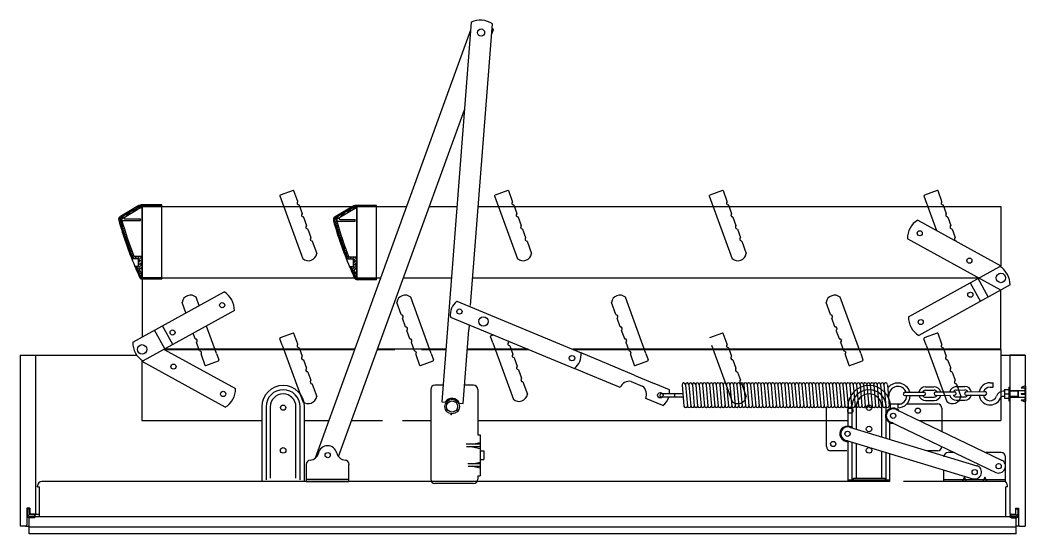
# Model space of a CAD drawing. Extents: x 267 to 3340, y 175 to 3589.
# Drawn here: x 2164 to 3340, y 2988 to 3589 of the extents above; entities that cross this region are included whole.
import ezdxf

# ---------------------------------------------------------------- set-up
doc = ezdxf.new("R2010")
doc.units = 0
doc.header["$LTSCALE"] = 20
doc.header["$MEASUREMENT"] = 0
doc.layers.get('0').update_dxf_attribs({"linetype": 'CONTINUOUS'})

msp = doc.modelspace()

# ---------------------------------------------------------------- linework, layer by layer
at = {"color": 7, "linetype": 'CONTINUOUS'}
for p, q in [((2691, 3586.5), (2656.6, 3142.2)), ((2690.3, 3577.1), (2508.7, 3076.4)), ((2690.4, 3255.1), (2715.9, 3584.6)), ((2714.9, 3571.8), (2717.1, 3577.8)), ((2536, 3078.2), (2683.1, 3483.8)), ((2482.9, 3389.6), (2467.9, 3384.2)), ((2488.4, 3376.8), (2483.9, 3389.2)), ((2733.9, 3389.6), (2718.9, 3384.2)), ((2739.4, 3376.8), (2734.9, 3389.2)), ((2984.9, 3389.6), (2969.9, 3384.2)), ((2990.4, 3376.8), (2985.9, 3389.2)), ((3235.9, 3389.6), (3220.9, 3384.2)), ((3241.4, 3376.8), (3236.9, 3389.2)), ((2467.4, 3383.2), (2494.1, 3309.8)), ((2718.4, 3383.2), (2745.1, 3309.8)), ((2969.4, 3383.2), (2996.1, 3309.8)), ((3220.4, 3383.2), (3235.1, 3342.9)), ((2279.2, 3354.1), (2289, 3364)), ((2302.7, 3372), (2280.9, 3359.2)), ((2304.3, 3371.2), (2281.6, 3357.9)), ((2304.6, 3369.1), (2282.6, 3356.2)), ((2286.5, 3358.4), (2296.4, 3368.3)), ((2293.8, 3362.7), (2303.5, 3372.4)), ((2301.1, 3367), (2306.8, 3372.7)), ((2329.3, 3371.2), (2304.3, 3371.2)), ((2306.3, 3369.2), (2305.1, 3369.2)), ((2329.3, 3372.7), (2305.2, 3372.7)), ((2306.3, 3287.3), (2306.3, 3371.2)), ((2306.3, 3370.7), (2306.3, 3287.3)), ((2306.3, 3370.7), (2615.5, 3370.7)), ((2308.3, 3371.2), (2309.8, 3372.7)), ((2311.3, 3371.2), (2312.8, 3372.7)), ((2314.3, 3371.2), (2315.8, 3372.7)), ((2317.3, 3371.2), (2318.8, 3372.7)), ((2320.3, 3371.2), (2321.8, 3372.7)), ((2323.3, 3371.2), (2324.8, 3372.7)), ((2326.3, 3371.2), (2327.8, 3372.7)), ((2329.3, 3285.7), (2329.3, 3372.7)), ((2490, 3372.4), (2493.5, 3362.7)), ((2530.2, 3353.6), (2540, 3363.5)), ((2553.7, 3371.5), (2531.9, 3358.7)), ((2555.3, 3370.7), (2532.6, 3357.4)), ((2555.6, 3368.6), (2533.6, 3355.7)), ((2537.5, 3357.9), (2547.4, 3367.8)), ((2544.8, 3362.2), (2554.5, 3371.9)), ((2552.1, 3366.6), (2557.8, 3372.2)), ((2580.3, 3370.7), (2555.3, 3370.7)), ((2557.3, 3368.7), (2556.1, 3368.7)), ((2580.3, 3372.2), (2556.2, 3372.2)), ((2557.3, 3286.8), (2557.3, 3370.7)), ((2557.3, 3370.2), (2557.3, 3286.8)), ((2559.3, 3370.7), (2560.8, 3372.2)), ((2562.3, 3370.7), (2563.8, 3372.2)), ((2565.3, 3370.7), (2566.8, 3372.2)), ((2568.3, 3370.7), (2569.8, 3372.2)), ((2571.3, 3370.7), (2572.8, 3372.2)), ((2574.3, 3370.7), (2575.8, 3372.2)), ((2577.3, 3370.7), (2578.8, 3372.2)), ((2580.3, 3285.2), (2580.3, 3372.2)), ((2642, 3370.7), (2674.3, 3370.7)), ((2699.4, 3370.7), (3310.3, 3370.7)), ((2741, 3372.4), (2744.5, 3362.7)), ((2992, 3372.4), (2995.5, 3362.7)), ((3243, 3372.4), (3246.5, 3362.7)), ((2279.1, 3357.1), (2281.7, 3359.7)), ((2279.9, 3351.8), (2282.7, 3354.6)), ((2280.5, 3349.5), (2283.4, 3352.3)), ((2284.1, 3354.3), (2304.3, 3354.3)), ((2286.5, 3356.3), (2304.3, 3356.3)), ((2304.3, 3354.3), (2304.3, 3356.3)), ((2495.1, 3358.3), (2498.6, 3348.6)), ((2530.1, 3356.6), (2532.7, 3359.2)), ((2530.9, 3351.3), (2533.7, 3354.1)), ((2531.5, 3349), (2534.4, 3351.8)), ((2535.1, 3353.8), (2555.3, 3353.8)), ((2537.5, 3355.8), (2555.3, 3355.8)), ((2555.3, 3353.8), (2555.3, 3355.8)), ((2746.1, 3358.3), (2749.6, 3348.6)), ((2997.1, 3358.3), (3000.6, 3348.6)), ((3213.1, 3355), (3310.3, 3301.5)), ((3248.1, 3358.3), (3251.6, 3348.6)), ((2281.2, 3347.2), (2284, 3350)), ((2281.9, 3344.9), (2284.7, 3347.7)), ((2282.6, 3342.6), (2285.4, 3345.4)), ((2283.3, 3340.3), (2286.1, 3343.1)), ((2284.1, 3338), (2286.8, 3340.8)), ((2500.2, 3344.2), (2503.7, 3334.5)), ((2532.2, 3346.7), (2535, 3349.5)), ((2532.9, 3344.4), (2535.7, 3347.2)), ((2533.6, 3342.1), (2536.4, 3344.9)), ((2534.3, 3339.8), (2537.1, 3342.6)), ((2535.1, 3337.5), (2537.8, 3340.3)), ((2751.2, 3344.2), (2754.7, 3334.5)), ((3002.2, 3344.2), (3005.7, 3334.5)), ((3253.2, 3344.2), (3256.7, 3334.5)), ((2284.8, 3335.8), (2287.6, 3338.5)), ((2285.5, 3333.5), (2288.3, 3336.3)), ((2286.3, 3331.3), (2289.1, 3334)), ((2287.1, 3329), (2289.8, 3331.8)), ((2287.8, 3326.8), (2290.6, 3329.5)), ((2505.3, 3330.1), (2510.6, 3315.8)), ((2535.8, 3335.3), (2538.6, 3338)), ((2536.5, 3333), (2539.3, 3335.8)), ((2537.3, 3330.8), (2540.1, 3333.5)), ((2538.1, 3328.5), (2540.8, 3331.3)), ((2538.8, 3326.3), (2541.6, 3329)), ((2756.3, 3330.1), (2761.6, 3315.8)), ((3007.3, 3330.1), (3012.6, 3315.8)), ((3310.3, 3273), (3201.1, 3333.1)), ((3258.3, 3330.1), (3258.4, 3330.1)), ((2288.6, 3324.6), (2291.4, 3327.3)), ((2289.4, 3322.4), (2292.1, 3325.1)), ((2290.2, 3320.2), (2292.9, 3322.9)), ((2291, 3318), (2293.7, 3320.7)), ((2291.8, 3315.8), (2294.5, 3318.5)), ((2292.7, 3313.6), (2295.4, 3316.3)), ((2539.6, 3324.1), (2542.4, 3326.8)), ((2540.4, 3321.9), (2543.1, 3324.6)), ((2541.2, 3319.7), (2543.9, 3322.4)), ((2542, 3317.5), (2544.7, 3320.2)), ((2542.8, 3315.3), (2545.5, 3318)), ((2543.7, 3313.1), (2546.4, 3315.8)), ((2293.5, 3311.5), (2296.3, 3314.2)), ((2302.3, 3309.7), (2294.2, 3309.7)), ((2294.8, 3309.7), (2297.3, 3312.3)), ((2305.3, 3312.2), (2297.6, 3312.2)), ((2297.8, 3309.7), (2300.3, 3312.2)), ((2300.8, 3309.7), (2303.3, 3312.2)), ((2302.3, 3308.2), (2306, 3311.9)), ((2302.3, 3300.7), (2302.3, 3309.7)), ((2302.3, 3305.2), (2306.3, 3309.2)), ((2306.3, 3307.2), (2302.3, 3307.2)), ((2302.3, 3302.2), (2306.3, 3306.2)), ((2306.3, 3311.7), (2306.3, 3311.7)), ((2544.5, 3311), (2547.3, 3313.7)), ((2553.3, 3309.2), (2545.2, 3309.2)), ((2545.8, 3309.2), (2548.3, 3311.8)), ((2556.3, 3311.7), (2548.6, 3311.7)), ((2548.8, 3309.2), (2551.3, 3311.7)), ((2551.8, 3309.2), (2554.3, 3311.7)), ((2553.3, 3307.7), (2557, 3311.4)), ((2553.3, 3300.2), (2553.3, 3309.2)), ((2553.3, 3304.7), (2557.3, 3308.7)), ((2557.3, 3306.7), (2553.3, 3306.7)), ((2553.3, 3301.7), (2557.3, 3305.7)), ((2557.3, 3311.2), (2557.3, 3311.2)), ((2302.3, 3300.7), (2297.8, 3300.7)), ((2298.7, 3298.6), (2300.8, 3300.7)), ((2299.6, 3296.5), (2306.3, 3303.2)), ((2300.5, 3294.5), (2303.2, 3297.2)), ((2301.4, 3292.4), (2304.1, 3295)), ((2306.3, 3303.2), (2302.3, 3303.2)), ((2302.3, 3290.3), (2305, 3292.9)), ((2305.3, 3298.2), (2304.2, 3298.2)), ((2304.3, 3298.2), (2306.3, 3300.2)), ((2306.3, 3300.7), (2306.3, 3300.7)), ((2553.3, 3300.2), (2548.8, 3300.2)), ((2549.7, 3298.2), (2551.8, 3300.2)), ((2550.6, 3296), (2557.3, 3302.7)), ((2551.5, 3294), (2554.2, 3296.7)), ((2552.4, 3291.9), (2555.1, 3294.5)), ((2557.3, 3302.7), (2553.3, 3302.7)), ((2553.3, 3289.8), (2556, 3292.4)), ((2556.3, 3297.7), (2555.2, 3297.7)), ((2555.3, 3297.7), (2557.3, 3299.7)), ((2557.3, 3300.2), (2557.3, 3300.2)), ((3202.2, 3241.9), (3309, 3300.8)), ((2303.3, 3288.2), (2305.9, 3290.9)), ((2304.6, 3286.5), (2306.3, 3288.2)), ((2306.3, 3287.3), (2585.2, 3287.3)), ((2306.8, 3285.7), (2308.3, 3287.2)), ((2329.3, 3287.2), (2307, 3287.2)), ((2329.3, 3285.7), (2307, 3285.7)), ((2309.8, 3285.7), (2311.3, 3287.2)), ((2312.8, 3285.7), (2314.3, 3287.2)), ((2315.8, 3285.7), (2317.3, 3287.2)), ((2318.8, 3285.7), (2320.3, 3287.2)), ((2321.8, 3285.7), (2323.3, 3287.2)), ((2324.8, 3285.7), (2326.3, 3287.2)), ((2327.8, 3285.7), (2329.3, 3287.2)), ((2554.3, 3287.7), (2556.9, 3290.4)), ((2555.6, 3286), (2557.3, 3287.7)), ((2557.8, 3285.2), (2559.3, 3286.7)), ((2580.3, 3286.7), (2558, 3286.7)), ((2580.3, 3285.2), (2558, 3285.2)), ((2560.8, 3285.2), (2562.3, 3286.7)), ((2563.8, 3285.2), (2565.3, 3286.7)), ((2566.8, 3285.2), (2568.3, 3286.7)), ((2569.8, 3285.2), (2571.3, 3286.7)), ((2572.8, 3285.2), (2574.3, 3286.7)), ((2575.8, 3285.2), (2577.3, 3286.7)), ((2578.8, 3285.2), (2580.3, 3286.7)), ((2611.8, 3287.3), (2667.8, 3287.3)), ((2692.9, 3287.3), (3284.2, 3287.3)), ((3274.2, 3281.6), (3286.3, 3259.7)), ((3283.5, 3286.8), (3295.6, 3264.9)), ((2295.4, 3212), (2402.2, 3270.9)), ((3321.1, 3279), (3214.3, 3220)), ((3310.3, 3203.8), (3310.3, 3273)), ((3310.3, 3203.8), (3310.3, 3273)), ((3310.3, 3203.8), (3310.3, 3273)), ((2357.5, 3246.3), (2353, 3258.7)), ((2373, 3254.8), (2369.4, 3264.7)), ((2609.2, 3244.3), (2604, 3258.7)), ((2644.4, 3198.7), (2620.4, 3264.7)), ((2674.4, 3259.9), (2819.5, 3199.8)), ((2860.2, 3244.3), (2855, 3258.7)), ((2895.4, 3198.7), (2871.4, 3264.7)), ((3111.2, 3244.3), (3106, 3258.7)), ((3146.4, 3198.7), (3122.4, 3264.7)), ((2414.3, 3249.1), (2307.5, 3190.1)), ((2614.3, 3230.2), (2610.8, 3240)), ((2666.7, 3241.5), (2811.8, 3181.4)), ((2865.3, 3230.2), (2861.8, 3240)), ((3116.3, 3230.2), (3112.8, 3240)), ((2333, 3204.2), (2320.9, 3226.1)), ((2342.3, 3209.4), (2330.3, 3231.2)), ((2368.5, 3216.2), (2366.2, 3222.5)), ((2393.4, 3198.7), (2381.7, 3231)), ((2482.9, 3222.6), (2467.8, 3217.1)), ((2488.3, 3209.7), (2483.8, 3222.1)), ((2619.5, 3216.2), (2615.9, 3225.9)), ((2681.5, 3140.2), (2688.2, 3226.4)), ((2870.5, 3216.2), (2866.9, 3225.9)), ((2984.9, 3222.6), (2969.8, 3217.1)), ((2990.3, 3209.7), (2985.8, 3222.1)), ((3121.5, 3216.2), (3117.9, 3225.9)), ((3235.9, 3222.6), (3220.8, 3217.1)), ((3241.3, 3209.7), (3236.8, 3222.1)), ((2373.6, 3202.1), (2370.1, 3211.8)), ((2470.1, 3208.7), (2467.4, 3216.1)), ((2624.6, 3202.1), (2621.1, 3211.8)), ((2716.3, 3211.2), (2713.7, 3218.6)), ((2717, 3220.6), (2714.1, 3219.6)), ((2716.3, 3211.2), (2740.4, 3145.2)), ((2734.6, 3212.2), (2734.1, 3213.5)), ((2875.6, 3202.1), (2872.1, 3211.8)), ((3126.6, 3202.1), (3123.1, 3211.8)), ((3223.1, 3208.7), (3220.4, 3216.1)), ((2332.1, 3203.7), (2415.5, 3157.8)), ((2554.9, 3203.8), (2332.2, 3203.8)), ((2332.2, 3203.7), (2554.9, 3203.7)), ((2393.4, 3198.7), (2396.1, 3191.3)), ((2470.1, 3208.7), (2494.1, 3142.8)), ((2489.9, 3205.4), (2493.5, 3195.7)), ((2661.4, 3203.8), (2581.5, 3203.8)), ((2581.5, 3203.7), (2601.6, 3203.7)), ((2633, 3203.7), (2661.4, 3203.7)), ((2644.4, 3198.7), (2647.1, 3191.3)), ((2757.7, 3203.8), (2686.4, 3203.8)), ((2686.4, 3203.7), (2757.9, 3203.7)), ((2736.2, 3207.9), (2739.7, 3198.1)), ((3310.3, 3203.8), (2810, 3203.8)), ((2810.2, 3203.7), (3310.2, 3203.7)), ((2881.7, 3173.6), (2819.5, 3199.8)), ((2895.4, 3198.7), (2898.1, 3191.3)), ((2972.1, 3208.7), (2996.1, 3142.8)), ((2991.9, 3205.4), (2995.5, 3195.7)), ((3146.4, 3198.7), (3149.1, 3191.3)), ((3223.1, 3208.7), (3247.1, 3142.8)), ((3242.9, 3205.4), (3246.5, 3195.7)), ((3310.2, 3203.7), (3310.2, 3120.3)), ((2163.7, 3196.8), (2163.7, 2996.8)), ((2163.7, 3196.8), (2300.2, 3196.8)), ((2181.7, 3196.8), (2181.7, 3010.8)), ((2306.2, 3190.9), (2306.2, 3120.3)), ((2306.2, 3189.4), (2306.2, 3120.3)), ((2403.4, 3135.9), (2306.3, 3189.4)), ((2375.2, 3197.7), (2379.7, 3185.3)), ((2380.7, 3184.9), (2395.7, 3190.3)), ((2495, 3191.3), (2498.6, 3181.6)), ((2626.2, 3197.7), (2630.7, 3185.3)), ((2631.7, 3184.9), (2646.7, 3190.3)), ((2741.3, 3193.8), (2744.9, 3184.1)), ((2877.2, 3197.7), (2881.7, 3185.3)), ((2882.7, 3184.9), (2897.7, 3190.3)), ((2997, 3191.3), (3000.6, 3181.6)), ((3128.2, 3197.7), (3132.7, 3185.3)), ((3133.7, 3184.9), (3148.7, 3190.3)), ((3248, 3191.3), (3251.6, 3181.6)), ((3310.2, 3196.8), (3338.7, 3196.8)), ((3338.7, 3196.8), (3320.7, 3196.8)), ((3320.7, 3196.8), (3320.7, 3010.8)), ((3320.7, 3196.8), (3320.7, 3010.8)), ((3338.7, 3196.8), (3338.7, 2996.8)), ((2500.2, 3177.2), (2503.7, 3167.5)), ((2746.5, 3179.7), (2750, 3170)), ((2865.1, 3158.9), (2821.8, 3177.1)), ((3002.2, 3177.2), (3005.7, 3167.5)), ((3253.2, 3177.2), (3256.7, 3167.5)), ((2505.3, 3163.1), (2510.5, 3148.7)), ((2751.6, 3165.6), (2756.8, 3151.2)), ((2922.8, 3156.4), (2904.8, 3163.9)), ((3007.3, 3163.1), (3012.5, 3148.7)), ((3258.3, 3163.1), (3263.5, 3148.7)), ((3297.7, 3164.6), (3301.2, 3164.6)), ((3301.2, 3159.6), (3301.2, 3164.6)), ((2643.7, 3156.8), (2643.7, 3155.9)), ((2643.7, 3156.8), (2643.7, 3051.8)), ((2658.1, 3161.8), (2648.7, 3161.8)), ((2693.7, 3161.8), (2683.2, 3161.8)), ((2698.7, 3156.8), (2698.7, 3103.8)), ((2698.7, 3156.8), (2698.7, 3155.2)), ((2938.3, 3151.8), (2913.4, 3151.8)), ((2928.9, 3151.8), (2928.9, 3147.8)), ((2937.6, 3162.2), (2939.8, 3137.3)), ((2941.6, 3162.2), (2943.8, 3137.3)), ((2945.6, 3162.2), (2947.8, 3137.3)), ((2949.6, 3162.2), (2951.8, 3137.3)), ((2953.6, 3162.2), (2955.8, 3137.3)), ((2957.6, 3162.3), (2959.8, 3137.3)), ((2957.6, 3162.3), (2959.8, 3137.4)), ((2961.6, 3162.3), (2963.8, 3137.4)), ((2965.6, 3162.3), (2967.8, 3137.4)), ((2969.6, 3162.3), (2971.8, 3137.4)), ((2973.6, 3162.3), (2975.8, 3137.4)), ((2977.6, 3162.3), (2979.8, 3137.4)), ((2981.6, 3162.3), (2983.8, 3137.4)), ((2985.6, 3162.3), (2987.8, 3137.4)), ((2989.6, 3162.3), (2991.8, 3137.4)), ((2993.6, 3162.3), (2995.8, 3137.4)), ((2997.6, 3162.3), (2999.8, 3137.4)), ((3001.6, 3162.3), (3003.8, 3137.4)), ((3005.6, 3162.3), (3007.8, 3137.4)), ((3009.6, 3162.3), (3011.8, 3137.4)), ((3013.6, 3162.3), (3015.8, 3137.4)), ((3017.6, 3162.3), (3019.8, 3137.4)), ((3021.6, 3162.3), (3023.8, 3137.4)), ((3025.6, 3162.3), (3027.8, 3137.4)), ((3029.6, 3162.3), (3031.8, 3137.4)), ((3033.6, 3162.3), (3035.8, 3137.4)), ((3037.6, 3162.3), (3039.8, 3137.4)), ((3041.6, 3162.3), (3043.8, 3137.4)), ((3045.6, 3162.3), (3047.8, 3137.4)), ((3049.6, 3162.3), (3051.8, 3137.4)), ((3053.6, 3162.3), (3055.8, 3137.4)), ((3057.6, 3162.3), (3059.8, 3137.4)), ((3061.6, 3162.3), (3063.8, 3137.4)), ((3065.6, 3162.3), (3067.8, 3137.4)), ((3069.6, 3162.3), (3071.8, 3137.4)), ((3073.6, 3162.3), (3075.8, 3137.4)), ((3077.6, 3162.3), (3079.8, 3137.4)), ((3081.6, 3162.3), (3083.8, 3137.4)), ((3085.6, 3162.3), (3087.8, 3137.4)), ((3089.6, 3162.3), (3091.8, 3137.4)), ((3093.6, 3162.3), (3095.8, 3137.4)), ((3097.6, 3162.3), (3099.8, 3137.4)), ((3101.6, 3162.3), (3103.8, 3137.4)), ((3105.6, 3162.3), (3107.8, 3137.4)), ((3109.6, 3162.3), (3111.8, 3137.4)), ((3113.6, 3162.3), (3115.8, 3137.4)), ((3117.6, 3162.3), (3119.8, 3137.4)), ((3121.6, 3162.3), (3123.8, 3137.4)), ((3125.6, 3162.3), (3127.8, 3137.4)), ((3129.6, 3162.3), (3131.8, 3137.4)), ((3133.6, 3162.3), (3135.8, 3137.4)), ((3137.6, 3162.3), (3139.8, 3137.4)), ((3141.6, 3162.3), (3143.8, 3137.4)), ((3145.6, 3162.3), (3147.8, 3137.4)), ((3149.6, 3162.3), (3151.8, 3137.4)), ((3153.6, 3162.3), (3155.8, 3137.4)), ((3157.6, 3162.3), (3159.8, 3137.4)), ((3161.6, 3162.3), (3163.8, 3137.4)), ((3165.6, 3162.3), (3167.8, 3137.4)), ((3169.6, 3162.3), (3171.8, 3137.4)), ((3173.6, 3162.3), (3175.8, 3137.4)), ((3177.6, 3162.3), (3179.8, 3137.4)), ((3198.1, 3153.6), (3220.1, 3153.8)), ((3222.1, 3159.8), (3232.1, 3159.9)), ((3222.1, 3155.8), (3232.1, 3155.9)), ((3234.1, 3153.9), (3256.1, 3154.1)), ((3258.1, 3160.1), (3268.1, 3160.2)), ((3258.1, 3156.1), (3268.1, 3156.2)), ((3269.8, 3154), (3291.8, 3154.2)), ((3297.7, 3159.6), (3301.2, 3159.6)), ((3314.7, 3154.6), (3313, 3154.6)), ((3314.7, 3156.6), (3319.7, 3156.6)), ((3314.7, 3156.6), (3314.7, 3146.6)), ((3314.7, 3154.6), (3314.7, 3148.6)), ((3314.7, 3151.6), (3319.7, 3151.6)), ((3319.7, 3159.5), (3320.7, 3159.5)), ((3319.7, 3159.5), (3319.7, 3143.5)), ((3330.5, 3154.6), (3319.7, 3154.6)), ((3320.7, 3155.6), (3338.7, 3155.6)), ((3330.5, 3155.4), (3330.5, 3147.9)), ((3330.5, 3147.9), (3330.5, 3155.4)), ((3330.5, 3155.4), (3338.3, 3155.4)), ((3334, 3158.7), (3339.5, 3158.7)), ((3334, 3152), (3338.3, 3152)), ((3334, 3152), (3334, 3151.2)), ((3334, 3151.2), (3338.3, 3151.2)), ((3338.7, 3152.4), (3338.7, 3158.7)), ((3338.7, 3151.3), (3338.7, 3144.5)), ((3339.5, 3142.6), (3339.5, 3160.6)), ((2656.6, 3142.2), (2661.9, 3141.8)), ((2661.9, 3141.8), (2661, 3142.4)), ((2676.3, 3140.7), (2677.2, 3141.1)), ((2676.3, 3140.7), (2681.5, 3140.2)), ((2915.1, 3137.9), (2895.1, 3146.3)), ((2938.6, 3147.8), (2913.4, 3147.8)), ((3179.6, 3140), (3193.5, 3140)), ((3198.2, 3149.6), (3220.2, 3149.8)), ((3200.5, 3140), (3236.3, 3140)), ((3222.2, 3147.8), (3232.2, 3147.9)), ((3222.2, 3143.8), (3232.2, 3143.9)), ((3234.2, 3149.9), (3250.4, 3150.1)), ((3254.7, 3150.1), (3256.2, 3150.1)), ((3258.2, 3148.1), (3268.2, 3148.2)), ((3258.2, 3144.1), (3268.2, 3144.2)), ((3269.8, 3150), (3291.8, 3150.2)), ((3305.5, 3149.9), (3305.5, 3149.9)), ((3309.8, 3146.8), (3309.6, 3146.5)), ((3314.7, 3148.6), (3312.5, 3148.6)), ((3314.7, 3146.6), (3319.7, 3146.6)), ((3330.5, 3148.6), (3319.7, 3148.6)), ((3319.7, 3143.5), (3320.7, 3143.5)), ((3320.7, 3147.6), (3338.7, 3147.6)), ((3330.5, 3147.9), (3338.3, 3147.9)), ((3334, 3144.5), (3339.5, 3144.5)), ((3338.7, 3144.5), (3338.7, 3147.5)), ((2446.2, 3136.5), (2446.2, 3049)), ((2451.2, 3136.5), (2451.2, 3051)), ((2456.2, 3136.5), (2456.2, 3053)), ((2486.2, 3053), (2486.2, 3136.5)), ((2491.2, 3051), (2491.2, 3136.5)), ((2496.2, 3049), (2496.2, 3136.5)), ((2661.1, 3133), (2660.2, 3132.6)), ((2675.5, 3131.6), (2676.3, 3131)), ((3106.3, 3090), (3106.3, 3135)), ((3131.2, 3136.5), (3131.2, 3113.9)), ((3136.2, 3136.5), (3136.2, 3112.3)), ((3141.2, 3136.5), (3141.2, 3110.2)), ((3171.2, 3101.1), (3171.2, 3136.5)), ((3176.2, 3099.6), (3176.2, 3136.5)), ((3181.2, 3134.5), (3181.2, 3136.5)), ((3189.8, 3139.3), (3189.8, 3135.3)), ((3241.3, 3135), (3241.3, 3107.6)), ((2306.2, 3120.3), (2446.2, 3120.3)), ((2496.2, 3120.3), (2524.6, 3120.3)), ((2551.2, 3120.3), (2587.3, 3120.3)), ((2610.9, 3120.3), (2643.7, 3120.3)), ((2698.7, 3120.3), (3131.2, 3120.3)), ((3214.9, 3120.3), (3310.2, 3120.3)), ((2701.7, 3092.8), (2685.2, 3092.8)), ((2692.7, 3092.8), (2701.7, 3094.8)), ((2698.7, 3103.8), (2701.7, 3103.8)), ((2701.7, 3103.8), (2701.7, 3055.8)), ((3131.2, 3096.5), (3131.2, 3049)), ((3136.2, 3095), (3136.2, 3051)), ((3141.2, 3093.5), (3141.2, 3053)), ((2701.7, 3089.8), (2685.5, 3089.8)), ((2692.7, 3089.8), (2701.7, 3087.8)), ((2701.7, 3084.8), (2705.7, 3084.8)), ((2705.7, 3084.8), (2705.7, 3074.8)), ((3130.3, 3085), (3111.3, 3085)), ((3171.2, 3053), (3171.2, 3084.4)), ((3176.2, 3051), (3176.2, 3082.9)), ((3236.3, 3085), (3224.6, 3085)), ((3255.8, 3083), (3248.7, 3083)), ((3310.7, 3083), (3292.8, 3083)), ((2498.2, 3069), (2498.2, 3049)), ((2548.2, 3049), (2548.2, 3069)), ((2701.7, 3069.8), (2687.2, 3069.8)), ((2692.7, 3069.8), (2701.7, 3071.8)), ((2701.7, 3074.8), (2705.7, 3074.8)), ((3315.7, 3049), (3315.7, 3078)), ((2701.7, 3066.8), (2687.5, 3066.8)), ((2701.7, 3064.8), (2692.7, 3066.8)), ((3243.7, 3049), (3243.7, 3062.5)), ((2248.3, 3049), (2189.2, 3049)), ((2631.8, 3049), (2248.3, 3049)), ((2498.2, 3052), (2548.2, 3052)), ((2498.2, 3049), (2548.2, 3049)), ((2693.7, 3046.8), (2648.7, 3046.8)), ((3180.3, 3049), (2655.4, 3049)), ((2698.7, 3055.8), (2701.7, 3055.8)), ((2698.7, 3055.8), (2698.7, 3051.8)), ((3131.2, 3051), (3180.2, 3051)), ((3136.2, 3051), (3138.2, 3053)), ((3138.2, 3053), (3174.2, 3053)), ((3176.2, 3051), (3174.2, 3053)), ((3313.2, 3049), (3196.4, 3049)), ((3315.7, 3051), (3243.7, 3051)), ((3315.7, 3049), (3243.7, 3049)), ((3267.7, 3054), (3265.2, 3049)), ((3270.2, 3049), (3267.7, 3054)), ((3291.7, 3054), (3289.2, 3049)), ((3294.2, 3049), (3291.7, 3054)), ((2184.2, 3042.8), (2184.2, 3044)), ((2184.2, 3042.8), (2186.2, 3042.8)), ((2186.2, 3007.8), (2186.2, 3042.8)), ((3318.2, 3042.8), (3316.2, 3042.8)), ((3316.2, 3007.8), (3316.2, 3042.8)), ((3318.2, 3042.8), (3318.2, 3044)), ((2175.2, 3017.8), (2171.7, 3017.8)), ((2172.2, 3016), (2172.2, 3010.9)), ((2173.5, 3017.8), (2173.5, 3017.8)), ((2174.7, 3011.5), (2174.7, 3016)), ((2175.2, 3017.8), (2175.2, 3010.8)), ((2181.7, 3010.8), (2175.2, 3010.8)), ((2179.7, 3010.7), (2175.5, 3010.7)), ((2181.7, 3010.8), (2186.2, 3010.8)), ((3320.7, 3010.8), (3327.2, 3010.8)), ((3322.7, 3010.7), (3326.9, 3010.7)), ((3327.2, 3017.8), (3330.7, 3017.8)), ((3327.2, 3017.8), (3327.2, 3010.8)), ((3327.7, 3011.5), (3327.7, 3016)), ((3329, 3017.8), (3329, 3017.8)), ((3330.2, 3016), (3330.2, 3010.9)), ((3330.7, 3017.8), (3330.7, 2998.3)), ((2173, 3009.3), (2173, 3009.3)), ((2179.7, 3009.9), (2174.2, 3009.9)), ((3328.2, 3007.8), (2174.2, 3007.8)), ((2174.2, 2987.8), (2174.2, 3007.8)), ((2179.7, 3007.5), (2174.2, 3007.5)), ((2179.7, 3006.7), (2174.2, 3006.7)), ((2180.9, 3009.3), (2180.9, 3009.3)), ((2181.7, 3009.3), (2181.7, 3009.3)), ((3320.7, 3009.3), (3320.7, 3009.3)), ((3321.5, 3009.3), (3321.5, 3009.3)), ((3322.7, 3009.9), (3328.2, 3009.9)), ((3322.7, 3007.5), (3328.2, 3007.5)), ((3322.7, 3006.7), (3328.2, 3006.7)), ((3328.2, 2987.8), (3328.2, 3007.8)), ((3329.4, 3009.3), (3329.4, 3009.3)), ((2170.2, 2996.8), (2163.7, 2996.8)), ((3328.2, 2995.8), (2174.2, 2995.8)), ((3328.2, 2987.8), (2174.2, 2987.8)), ((3332.2, 2996.8), (3338.7, 2996.8))]:
    msp.add_line(p, q, dxfattribs=at)
at = {"color": 7, "linetype": 'CONTINUOUS', "ltscale": 2}
for p, q in [((3310.3, 3370.7), (3310.3, 3300.1)), ((2306.3, 3287.2), (2306.3, 3218)), ((2688.7, 3232.4), (2688.2, 3226.4)), ((2821.8, 3177.1), (2811.8, 3181.4)), ((2878, 3166.1), (2891.1, 3160.6)), ((2881.7, 3173.6), (2904.8, 3163.9)), ((3187.7, 3133.3), (3311.2, 3074.2)), ((3180.3, 3098.4), (3180.3, 3117.8)), ((3180.8, 3118.8), (3304.3, 3059.8)), ((3133.3, 3112.6), (3282, 3067.6)), ((3128.7, 3097.3), (3277.4, 3052.3)), ((3180.3, 3049), (3180.3, 3081.7)), ((2655.4, 3049), (2631.8, 3049)), ((2171.7, 3017.8), (2171.7, 2998.3)), ((2170.2, 2996.8), (2174.2, 2996.8)), ((3332.2, 2996.8), (3328.2, 2996.8))]:
    msp.add_line(p, q, dxfattribs=at)
at = {"color": 7, "linetype": 'CONTINUOUS'}
for centre, radius in [((2702.6, 3574.4), 4.15), ((3215.4, 3339.5), 3), ((3273.5, 3307.5), 3), ((3310.3, 3287.2), 5.5), ((3274.6, 3267.6), 3), ((2400, 3255.4), 3), ((2677.3, 3247.9), 3.05), ((2705.3, 3236.3), 5.5), ((3216.6, 3235.6), 3), ((2342, 3223.4), 3), ((2306.3, 3203.7), 5.5), ((2343, 3183.5), 3), ((2808.9, 3193.4), 3.15), ((2401.1, 3151.5), 3.15), ((2912.2, 3150), 3.15), ((2668.7, 3136.8), 8.5), ((2668.7, 3136.8), 8.5), ((2668.7, 3136.8), 6.5), ((2471.2, 3135.5), 3), ((3134.3, 3131.9), 3.05), ((3156.2, 3135.5), 3.25), ((3184.3, 3126), 3.05), ((3184.3, 3126), 3.05), ((3213.3, 3131.9), 3.05), ((3131, 3104.9), 3.05), ((3131, 3104.9), 3.05), ((3156.2, 3110.5), 3.25), ((3114.3, 3093), 3.05), ((2471.2, 3085.5), 3.25), ((2523.3, 3080), 3.05), ((3156.2, 3085.5), 3.25), ((3307.7, 3067), 3.05), ((3279.7, 3060), 3.05)]:
    msp.add_circle(centre, radius, dxfattribs=at)
for centre, radius, start, end in [((2701.8, 3563.9), 25, 55.5715, 115.5715), ((2698, 3561.7), 25, 40.0663, 45.4541), ((2483.1, 3388.9), 0.75, 20, 110), ((2734.1, 3388.9), 0.75, 20, 110), ((2985.1, 3388.9), 0.75, 20, 110), ((3236.1, 3388.9), 0.75, 20, 110), ((2468.1, 3383.5), 0.75, 110, 200), ((2489.5, 3374.8), 2, 131.1002, 268.8998), ((2487.9, 3376.6), 0.5, 311.1002, 20), ((2719.1, 3383.5), 0.75, 110, 200), ((2740.5, 3374.8), 2, 131.1002, 268.8998), ((2738.9, 3376.6), 0.5, 311.1002, 20), ((2970.1, 3383.5), 0.75, 110, 200), ((2991.5, 3374.8), 2, 131.1002, 268.8998), ((2989.9, 3376.6), 0.5, 311.1002, 20), ((3221.1, 3383.5), 0.75, 110, 200), ((3242.5, 3374.8), 2, 131.1002, 268.8998), ((3240.9, 3376.6), 0.5, 311.1002, 20), ((2305.2, 3367.7), 5, 90, 120.544), ((2305.1, 3368.2), 1, 90, 120.544), ((2305.1, 3368.2), 1, 90, 120.544), ((2489.5, 3372.3), 0.5, 20, 88.8998), ((2556.2, 3367.2), 5, 90, 120.544), ((2556.1, 3367.7), 1, 90, 120.544), ((2556.1, 3367.7), 1, 90, 120.544), ((2740.5, 3372.3), 0.5, 20, 88.8998), ((2991.5, 3372.3), 0.5, 20, 88.8998), ((3242.5, 3372.3), 0.5, 20, 88.8998), ((2282.9, 3355.7), 4, 120.544, 195.7127), ((2731.7, 3482), 470.2, 195.7127, 202.6723), ((2282.9, 3355.7), 2.5, 120.544, 195.7127), ((2731.7, 3482), 468.7, 195.7127, 201.5611), ((2282.9, 3355.7), 0.5, 120.544, 195.7127), ((2731.7, 3482), 466.7, 195.7127, 201.2443), ((2284.1, 3353.3), 1, 90, 196.0458), ((2286.5, 3357.3), 1, 120.544, 270), ((2494.7, 3360.7), 2, 131.1002, 268.8998), ((2493, 3362.5), 0.5, 311.1002, 20), ((2494.6, 3358.2), 0.5, 20, 88.8998), ((2533.9, 3355.2), 4, 120.544, 195.7127), ((2982.7, 3481.5), 470.2, 195.7127, 202.6723), ((2533.9, 3355.2), 2.5, 120.544, 195.7127), ((2982.7, 3481.5), 468.7, 195.7127, 201.5611), ((2533.9, 3355.2), 0.5, 120.544, 195.7127), ((2982.7, 3481.5), 466.7, 195.7127, 201.2443), ((2535.1, 3352.8), 1, 90, 196.0458), ((2537.5, 3356.8), 1, 120.544, 270), ((2745.7, 3360.7), 2, 131.1002, 268.8998), ((2744, 3362.5), 0.5, 311.1002, 20), ((2745.6, 3358.2), 0.5, 20, 88.8998), ((2996.7, 3360.7), 2, 131.1002, 268.8998), ((2995, 3362.5), 0.5, 311.1002, 20), ((2996.6, 3358.2), 0.5, 20, 88.8998), ((3226, 3333.6), 25, 121.16, 181.16), ((3247.7, 3360.7), 2, 131.1002, 268.8998), ((3246, 3362.5), 0.5, 311.1002, 20), ((3247.6, 3358.2), 0.5, 20, 88.8998), ((2499.8, 3346.6), 2, 131.1002, 268.8998), ((2498.1, 3348.5), 0.5, 311.1002, 20), ((2499.7, 3344.1), 0.5, 20, 88.8998), ((2750.8, 3346.6), 2, 131.1002, 268.8998), ((2749.1, 3348.5), 0.5, 311.1002, 20), ((2750.7, 3344.1), 0.5, 20, 88.8998), ((3001.8, 3346.6), 2, 131.1002, 268.8998), ((3000.1, 3348.5), 0.5, 311.1002, 20), ((3001.7, 3344.1), 0.5, 20, 88.8998), ((3252.8, 3346.6), 2, 131.1002, 268.8998), ((3251.1, 3348.5), 0.5, 311.1002, 20), ((3252.7, 3344.1), 0.5, 20, 88.8998), ((2504.9, 3332.5), 2, 131.1002, 268.8998), ((2503.3, 3334.4), 0.5, 311.1002, 20), ((2504.9, 3330), 0.5, 20, 88.8998), ((2755.9, 3332.5), 2, 131.1002, 268.8998), ((2754.3, 3334.4), 0.5, 311.1002, 20), ((2755.9, 3330), 0.5, 20, 88.8998), ((3006.9, 3332.5), 2, 131.1002, 268.8998), ((3005.3, 3334.4), 0.5, 311.1002, 20), ((3006.9, 3330), 0.5, 20, 88.8998), ((3257.9, 3332.5), 2, 131.1002, 268.8998), ((3256.3, 3334.4), 0.5, 311.1002, 20), ((3257.9, 3330), 0.5, 20, 88.8998), ((2500.7, 3317.4), 10, 228.955, 351.045), ((2751.7, 3317.4), 10, 228.955, 351.045), ((3002.7, 3317.4), 10, 228.955, 351.045), ((2297.6, 3313.2), 1, 201.2443, 270), ((2305.3, 3311.2), 1, 360, 90), ((2548.6, 3312.7), 1, 201.2443, 270), ((2556.3, 3310.7), 1, 360, 90), ((2731.7, 3482), 470.2, 202.6723, 204.3532), ((2731.7, 3482), 468.7, 202.7489, 204.3532), ((2304.2, 3297.2), 1, 90, 203.372), ((2731.7, 3482), 466.7, 203.372, 204.2791), ((2305.3, 3299.2), 1, 270, 360), ((2982.7, 3481.5), 470.2, 202.6723, 204.3532), ((2982.7, 3481.5), 468.7, 202.7489, 204.3532), ((2555.2, 3296.7), 1, 90, 203.372), ((2982.7, 3481.5), 466.7, 203.372, 204.2791), ((2556.3, 3298.7), 1, 270, 360), ((3296.1, 3279.4), 25, 358.89, 58.89), ((2307, 3289.7), 4, 204.3532, 270), ((2307, 3289.7), 2.5, 204.3532, 270), ((2558, 3289.2), 4, 204.3532, 270), ((2558, 3289.2), 2.5, 204.3532, 270), ((2389.3, 3249.5), 25, 358.89, 58.89), ((2362.9, 3257.1), 10, 48.955, 171.045), ((2613.9, 3257.1), 10, 48.955, 171.045), ((2686.6, 3244.1), 20, 127.4949, 187.4952), ((2864.9, 3257.1), 10, 48.955, 171.045), ((3115.9, 3257.1), 10, 48.955, 171.045), ((2609.7, 3244.5), 0.5, 200, 268.8998), ((2609.6, 3242), 2, 311.1002, 88.8998), ((2611.3, 3240.1), 0.5, 131.1002, 200), ((2860.7, 3244.5), 0.5, 200, 268.8998), ((2860.6, 3242), 2, 311.1002, 88.8998), ((2862.3, 3240.1), 0.5, 131.1002, 200), ((3111.7, 3244.5), 0.5, 200, 268.8998), ((3111.6, 3242), 2, 311.1002, 88.8998), ((3113.3, 3240.1), 0.5, 131.1002, 200), ((3227.2, 3241.4), 25, 178.89, 238.89), ((2483.1, 3221.9), 0.75, 20, 110), ((2614.8, 3230.4), 0.5, 200, 268.8998), ((2614.8, 3227.9), 2, 311.1002, 88.8998), ((2616.4, 3226), 0.5, 131.1002, 200), ((2865.8, 3230.4), 0.5, 200, 268.8998), ((2865.8, 3227.9), 2, 311.1002, 88.8998), ((2867.4, 3226), 0.5, 131.1002, 200), ((2985.1, 3221.9), 0.75, 20, 110), ((3116.8, 3230.4), 0.5, 200, 268.8998), ((3116.8, 3227.9), 2, 311.1002, 88.8998), ((3118.4, 3226), 0.5, 131.1002, 200), ((3236.1, 3221.9), 0.75, 20, 110), ((2320.4, 3211.5), 25, 178.89, 238.89), ((2368.9, 3216.3), 0.5, 200, 268.8998), ((2368.9, 3213.8), 2, 311.1002, 88.8998), ((2370.5, 3211.9), 0.5, 131.1002, 200), ((2468.1, 3216.4), 0.75, 110, 200), ((2619.9, 3216.3), 0.5, 200, 268.8998), ((2619.9, 3213.8), 2, 311.1002, 88.8998), ((2621.5, 3211.9), 0.5, 131.1002, 200), ((2714.4, 3218.9), 0.75, 110, 200), ((2735.8, 3210.2), 2, 131.1002, 268.8998), ((2734.1, 3212.1), 0.5, 311.1002, 20), ((2870.9, 3216.3), 0.5, 200, 268.8998), ((2870.9, 3213.8), 2, 311.1002, 88.8998), ((2872.5, 3211.9), 0.5, 131.1002, 200), ((3121.9, 3216.3), 0.5, 200, 268.8998), ((3121.9, 3213.8), 2, 311.1002, 88.8998), ((3123.5, 3211.9), 0.5, 131.1002, 200), ((3221.1, 3216.4), 0.75, 110, 200), ((2374.1, 3202.2), 0.5, 200, 268.8998), ((2374, 3199.7), 2, 311.1002, 88.8998), ((2375.7, 3197.8), 0.5, 131.1002, 200), ((2489.5, 3207.7), 2, 131.1002, 268.8998), ((2487.9, 3209.6), 0.5, 311.1002, 20), ((2489.4, 3205.2), 0.5, 20, 88.8998), ((2625.1, 3202.2), 0.5, 200, 268.8998), ((2625, 3199.7), 2, 311.1002, 88.8998), ((2626.7, 3197.8), 0.5, 131.1002, 200), ((2735.7, 3207.7), 0.5, 20, 88.8998), ((2799.6, 3197.2), 20, 307.4937, 7.494), ((2876.1, 3202.2), 0.5, 200, 268.8998), ((2876, 3199.7), 2, 311.1002, 88.8998), ((2877.7, 3197.8), 0.5, 131.1002, 200), ((2991.5, 3207.7), 2, 131.1002, 268.8998), ((2989.9, 3209.6), 0.5, 311.1002, 20), ((2991.4, 3205.2), 0.5, 20, 88.8998), ((3127.1, 3202.2), 0.5, 200, 268.8998), ((3127, 3199.7), 2, 311.1002, 88.8998), ((3128.7, 3197.8), 0.5, 131.1002, 200), ((3242.5, 3207.7), 2, 131.1002, 268.8998), ((3240.9, 3209.6), 0.5, 311.1002, 20), ((3242.4, 3205.2), 0.5, 20, 88.8998), ((2395.4, 3191), 0.75, 290, 20), ((2494.6, 3193.6), 2, 131.1002, 268.8998), ((2493, 3195.5), 0.5, 311.1002, 20), ((2494.6, 3191.1), 0.5, 20, 88.8998), ((2646.4, 3191), 0.75, 290, 20), ((2740.9, 3196.1), 2, 131.1002, 268.8998), ((2739.3, 3198), 0.5, 311.1002, 20), ((2740.9, 3193.6), 0.5, 20, 88.8998), ((2897.4, 3191), 0.75, 290, 20), ((2996.6, 3193.6), 2, 131.1002, 268.8998), ((2995, 3195.5), 0.5, 311.1002, 20), ((2996.6, 3191.1), 0.5, 20, 88.8998), ((3148.4, 3191), 0.75, 290, 20), ((3247.6, 3193.6), 2, 131.1002, 268.8998), ((3246, 3195.5), 0.5, 311.1002, 20), ((3247.6, 3191.1), 0.5, 20, 88.8998), ((2380.4, 3185.6), 0.75, 200, 290), ((2499.8, 3179.5), 2, 131.1002, 268.8998), ((2498.1, 3181.4), 0.5, 311.1002, 20), ((2499.7, 3177), 0.5, 20, 88.8998), ((2631.4, 3185.6), 0.75, 200, 290), ((2746, 3182), 2, 131.1002, 268.8998), ((2744.4, 3183.9), 0.5, 311.1002, 20), ((2746, 3179.5), 0.5, 20, 88.8998), ((2882.4, 3185.6), 0.75, 200, 290), ((3001.8, 3179.5), 2, 131.1002, 268.8998), ((3000.1, 3181.4), 0.5, 311.1002, 20), ((3001.7, 3177), 0.5, 20, 88.8998), ((3133.4, 3185.6), 0.75, 200, 290), ((3252.8, 3179.5), 2, 131.1002, 268.8998), ((3251.1, 3181.4), 0.5, 311.1002, 20), ((3252.7, 3177), 0.5, 20, 88.8998), ((2504.9, 3165.4), 2, 131.1002, 268.8998), ((2503.2, 3167.3), 0.5, 311.1002, 20), ((2504.8, 3162.9), 0.5, 20, 88.8998), ((2751.2, 3167.9), 2, 131.1002, 268.8998), ((2749.5, 3169.8), 0.5, 311.1002, 20), ((2751.1, 3165.4), 0.5, 20, 88.8998), ((2876.2, 3154.3), 12, 81.076, 157.2169), ((2939.6, 3162.4), 2, 5, 185), ((2943.6, 3162.4), 2, 5, 185), ((2947.6, 3162.4), 2, 5, 185), ((2951.6, 3162.4), 2, 5, 185), ((2955.6, 3162.4), 2, 357.9267, 185), ((2959.6, 3162.5), 2, 5, 185), ((2963.6, 3162.5), 2, 5, 185), ((2967.6, 3162.5), 2, 5, 185), ((2971.6, 3162.5), 2, 5, 185), ((2975.6, 3162.5), 2, 5, 185), ((2979.6, 3162.5), 2, 5, 185), ((2983.6, 3162.5), 2, 5, 185), ((2987.6, 3162.5), 2, 5, 185), ((2991.6, 3162.5), 2, 5, 185), ((2995.6, 3162.5), 2, 5, 185), ((2999.6, 3162.5), 2, 5, 185), ((3003.6, 3162.5), 2, 5, 185), ((3006.9, 3165.4), 2, 131.1002, 268.8998), ((3005.2, 3167.3), 0.5, 311.1002, 20), ((3007.6, 3162.5), 2, 5, 185), ((3006.8, 3162.9), 0.5, 20, 88.8998), ((3011.6, 3162.5), 2, 5, 185), ((3015.6, 3162.5), 2, 5, 185), ((3019.6, 3162.5), 2, 5, 185), ((3023.6, 3162.5), 2, 5, 185), ((3027.6, 3162.5), 2, 5, 185), ((3031.6, 3162.5), 2, 5, 185), ((3035.6, 3162.5), 2, 5, 185), ((3039.6, 3162.5), 2, 5, 185), ((3043.6, 3162.5), 2, 5, 185), ((3047.6, 3162.5), 2, 5, 185), ((3051.6, 3162.5), 2, 5, 185), ((3055.6, 3162.5), 2, 5, 185), ((3059.6, 3162.5), 2, 5, 185), ((3063.6, 3162.5), 2, 5, 185), ((3067.6, 3162.5), 2, 5, 185), ((3071.6, 3162.5), 2, 5, 185), ((3075.6, 3162.5), 2, 5, 185), ((3079.6, 3162.5), 2, 5, 185), ((3083.6, 3162.5), 2, 5, 185), ((3087.6, 3162.5), 2, 5, 185), ((3091.6, 3162.5), 2, 5, 185), ((3095.6, 3162.5), 2, 5, 185), ((3099.6, 3162.5), 2, 5, 185), ((3103.6, 3162.5), 2, 5, 185), ((3107.6, 3162.5), 2, 5, 185), ((3111.6, 3162.5), 2, 5, 185), ((3115.6, 3162.5), 2, 5, 185), ((3119.6, 3162.5), 2, 5, 185), ((3123.6, 3162.5), 2, 5, 185), ((3127.6, 3162.5), 2, 5, 185), ((3131.6, 3162.5), 2, 5, 185), ((3135.6, 3162.5), 2, 5, 185), ((3139.6, 3162.5), 2, 5, 185), ((3143.6, 3162.5), 2, 5, 185), ((3147.6, 3162.5), 2, 5, 185), ((3151.6, 3162.5), 2, 5, 185), ((3155.6, 3162.5), 2, 5, 185), ((3159.6, 3162.5), 2, 5, 185), ((3163.6, 3162.5), 2, 5, 185), ((3167.6, 3162.5), 2, 5, 185), ((3171.6, 3162.5), 2, 5, 185), ((3175.6, 3162.5), 2, 5, 185), ((3189.8, 3149.8), 14.5, 15.3762, 141.1687), ((3257.9, 3165.4), 2, 131.1002, 268.8998), ((3256.2, 3167.3), 0.5, 311.1002, 20), ((3257.8, 3162.9), 0.5, 20, 88.8998), ((3297.7, 3151.6), 13, 90, 168.9158), ((2390.5, 3157.3), 25, 301.16, 1.16), ((2471.2, 3136.5), 25, 360, 180), ((2471.2, 3136.5), 20, 360, 180), ((2471.2, 3136.5), 15, 360, 180), ((2648.7, 3156.8), 5, 90, 180), ((2693.7, 3156.8), 5, 0, 90), ((2746.9, 3152.8), 10, 228.955, 351.045), ((2884, 3151), 12, 337.2169, 53.3579), ((2913.4, 3149.8), 2, 90, 270), ((2903, 3153.9), 20, 353.9431, 7.2169), ((3156.2, 3136.5), 25, 360, 180), ((3156.2, 3136.5), 20, 360, 180), ((3156.2, 3136.5), 15, 360, 180), ((3189.8, 3149.8), 10.5, 21.2606, 180), ((3198.2, 3151.6), 2, 90.51, 270.51), ((3222.2, 3151.8), 8, 90.51, 166.0325), ((3222.2, 3151.8), 4, 90.51, 150.51), ((3220.2, 3151.8), 2, 270.51, 90.51), ((3232.2, 3151.9), 8, 14.9875, 90.51), ((3232.2, 3151.9), 4, 30.51, 90.51), ((3234.2, 3151.9), 2, 90.51, 270.51), ((3258.2, 3152.1), 8, 90.51, 166.0325), ((3258.2, 3152.1), 4, 90.51, 150.51), ((3256.2, 3152.1), 2, 270.51, 90.51), ((3269.8, 3152), 2, 90.51, 270.51), ((3268.2, 3152.2), 8, 13.1168, 90.51), ((3268.2, 3152.2), 4, 26.392, 90.51), ((3297.7, 3151.6), 8, 90, 162.3817), ((3291.8, 3152.2), 2, 270.51, 90.51), ((3313, 3146.4), 8.2, 90, 161.2773), ((3339.5, 3151.6), 9, 90, 127.6699), ((3338.3, 3155.8), 0.4, 270, 0), ((3338.3, 3152.4), 1.2, 270, 0), ((3338.3, 3152.4), 0.4, 270, 0), ((2500.7, 3150.3), 10, 228.955, 351.045), ((2668.7, 3136.8), 9.5, 27.1936, 143.9495), ((2903, 3153.9), 20, 307.2169, 342.2108), ((3002.7, 3150.3), 10, 228.955, 351.045), ((3189.8, 3149.8), 14.5, 270, 359.4041), ((3189.8, 3149.8), 10.5, 270, 358.9828), ((3222.2, 3151.8), 8, 194.9875, 270.51), ((3222.2, 3151.8), 4, 210.51, 270.51), ((3232.2, 3151.9), 8, 270.51, 346.0325), ((3232.2, 3151.9), 4, 270.51, 330.51), ((3236.3, 3135), 5, 0, 90), ((3253.7, 3150.3), 10, 228.955, 351.045), ((3258.2, 3152.1), 8, 194.9875, 270.51), ((3258.2, 3152.1), 4, 210.51, 270.51), ((3268.2, 3152.2), 4, 270.51, 326.2132), ((3268.2, 3152.2), 8, 270.51, 344.1459), ((3297.7, 3151.6), 13, 186.6359, 336.8718), ((3297.7, 3151.6), 8, 191.7086, 341.2773), ((3312.5, 3145.6), 3, 90, 156.8718), ((3339.5, 3151.6), 9, 232.3301, 270), ((3338.3, 3147.5), 0.4, 0, 90), ((2941.8, 3137.5), 2, 185, 5), ((2945.8, 3137.5), 2, 185, 5), ((2949.8, 3137.5), 2, 185, 5), ((2953.8, 3137.5), 2, 185, 5), ((2957.8, 3137.5), 2, 185, 5), ((2961.8, 3137.6), 2, 185, 5), ((2965.8, 3137.6), 2, 185, 5), ((2969.8, 3137.6), 2, 185, 5), ((2973.8, 3137.6), 2, 185, 5), ((2977.8, 3137.6), 2, 185, 5), ((2981.8, 3137.6), 2, 185, 5), ((2985.8, 3137.6), 2, 185, 5), ((2989.8, 3137.6), 2, 185, 5), ((2993.8, 3137.6), 2, 185, 5), ((2997.8, 3137.6), 2, 185, 5), ((3001.8, 3137.6), 2, 185, 5), ((3005.8, 3137.6), 2, 185, 5), ((3009.8, 3137.6), 2, 185, 5), ((3013.8, 3137.6), 2, 185, 5), ((3017.8, 3137.6), 2, 185, 5), ((3021.8, 3137.6), 2, 185, 5), ((3025.8, 3137.6), 2, 185, 5), ((3029.8, 3137.6), 2, 185, 5), ((3033.8, 3137.6), 2, 185, 5), ((3037.8, 3137.6), 2, 185, 5), ((3041.8, 3137.6), 2, 185, 5), ((3045.8, 3137.6), 2, 185, 5), ((3049.8, 3137.6), 2, 185, 5), ((3053.8, 3137.6), 2, 185, 5), ((3057.8, 3137.6), 2, 185, 5), ((3061.8, 3137.6), 2, 185, 5), ((3065.8, 3137.6), 2, 185, 5), ((3069.8, 3137.6), 2, 185, 5), ((3073.8, 3137.6), 2, 185, 5), ((3077.8, 3137.6), 2, 185, 5), ((3081.8, 3137.6), 2, 185, 5), ((3085.8, 3137.6), 2, 185, 5), ((3089.8, 3137.6), 2, 185, 5), ((3093.8, 3137.6), 2, 185, 5), ((3097.8, 3137.6), 2, 185, 5), ((3101.8, 3137.6), 2, 185, 5), ((3105.8, 3137.6), 2, 185, 5), ((3111.3, 3135), 5, 172.3954, 180), ((3109.8, 3137.6), 2, 185, 5), ((3113.8, 3137.6), 2, 185, 5), ((3117.8, 3137.6), 2, 185, 5), ((3121.8, 3137.6), 2, 185, 5), ((3125.8, 3137.6), 2, 185, 5), ((3129.8, 3137.6), 2, 185, 5), ((3133.8, 3137.6), 2, 185, 5), ((3137.8, 3137.6), 2, 185, 5), ((3141.8, 3137.6), 2, 185, 5), ((3145.8, 3137.6), 2, 185, 5), ((3149.8, 3137.6), 2, 185, 5), ((3153.8, 3137.6), 2, 185, 5), ((3157.8, 3137.6), 2, 185, 5), ((3161.8, 3137.6), 2, 185, 5), ((3165.8, 3137.6), 2, 185, 5), ((3169.8, 3137.6), 2, 185, 5), ((3173.8, 3137.6), 2, 185, 5), ((3184.3, 3126), 9, 37.1584, 271.6905), ((3177.8, 3137.6), 2, 185, 5), ((3184.3, 3126), 8, 64.4244, 244.4244), ((3184.3, 3126), 8, 89.9958, 269.9958), ((3131, 3104.9), 9, 45.9079, 280.44), ((3131, 3104.9), 8, 73.1739, 253.1739), ((3131, 3104.9), 8, 89.9958, 269.9958), ((2501.8, 3084.9), 11, 275.1636, 346.7193), ((2523.2, 3080), 11, 12.6892, 167.3108), ((2544.7, 3084.9), 11, 193.2807, 264.8364), ((3111.3, 3090), 5, 180, 270), ((3236.3, 3090), 5, 270, 0), ((3248.7, 3078), 5, 90, 180), ((3310.7, 3078), 5, 0, 90), ((2503.2, 3069), 5.01, 95.1887, 179.976), ((2543.2, 3069), 5.01, 0.024, 84.8113), ((2189.2, 3044), 5, 90, 180), ((2648.7, 3051.8), 5, 180, 270), ((2693.7, 3051.8), 5, 270, 0), ((3313.2, 3044), 5, 360, 90), ((2173.5, 3016), 1.25, 90, 180), ((2172.7, 3010.9), 0.5, 180, 235.0911), ((2172.2, 3010.1), 0.5, 342.4913, 55.0911), ((2173.5, 3016), 1.25, 0, 90), ((2175.5, 3011.5), 0.8, 180, 270), ((2179.7, 3008.7), 2, 0, 90), ((3322.7, 3008.7), 2, 90, 180), ((3326.9, 3011.5), 0.8, 270, 0), ((3329, 3016), 1.25, 90, 180), ((3329, 3016), 1.25, 0, 90), ((3330.3, 3010.1), 0.5, 124.9089, 197.5087), ((3329.7, 3010.9), 0.5, 304.9089, 0), ((2174.2, 3008.7), 2, 142.9128, 180), ((2174.2, 3008.7), 2, 180, 270), ((2174.2, 3008.7), 1.2, 90, 180), ((2174.2, 3008.7), 1.2, 180, 270), ((2179.7, 3008.7), 1.2, 0, 90), ((2179.7, 3008.7), 1.2, 270, 0), ((2179.7, 3008.7), 2, 270, 0), ((3322.7, 3008.7), 2, 180, 270), ((3322.7, 3008.7), 1.2, 90, 180), ((3322.7, 3008.7), 1.2, 180, 270), ((3328.2, 3008.7), 1.2, 0, 90), ((3328.2, 3008.7), 2, 270, 0), ((3328.2, 3008.7), 1.2, 270, 0), ((3328.2, 3008.7), 2, 0, 37.0872), ((2170.2, 2998.3), 1.5, 270, 0), ((3332.2, 2998.3), 1.5, 180, 270)]:
    msp.add_arc(centre, radius, start, end, dxfattribs=at)
at = {"color": 7, "linetype": 'CONTINUOUS', "ltscale": 2}
for centre, start, end in [((3307.7, 3067), 244.4244, 64.4244), ((3279.7, 3060), 253.1739, 73.1739)]:
    msp.add_arc(centre, 8, start, end, dxfattribs=at)
at = {"color": 7, "linetype": 'CONTINUOUS'}
for p in [(2669.2, 3146.2), (2669.5, 3146.2), (2667.8, 3127.4)]:
    msp.add_point(p, dxfattribs=at)

doc.saveas('drawing.dxf')
